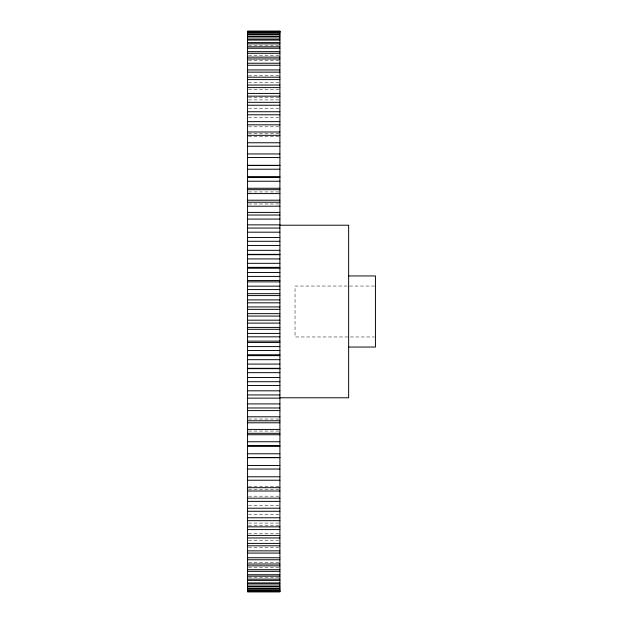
<?xml version="1.0" encoding="UTF-8"?>
<svg xmlns="http://www.w3.org/2000/svg" width="623" height="623" viewBox="0 0 623 623"><rect width="100%" height="100%" fill="white"/><g stroke="black" fill="none" stroke-linecap="round" stroke-linejoin="round"><path stroke-width="0.47" stroke-dasharray="3.12 2.34" d="M248.507 45.829L278.948 45.829M248.507 55.774L278.948 55.774M248.507 60.33L278.948 60.33M248.507 75.562L278.948 75.562M248.507 82.291L278.948 82.291M248.507 89.572L278.948 89.572M248.507 97.383L278.948 97.383M248.507 99.914L278.948 99.914M248.507 108.394L278.948 108.394M248.507 117.373L278.948 117.373M248.507 126.812L278.948 126.812M248.507 133.587L278.948 133.587M248.507 136.702L278.948 136.702M248.507 191.939L278.948 191.939M248.507 203.962L278.948 203.962M374.478 286.035L295.037 286.035L295.037 336.965L374.478 336.965M248.507 419.038L278.948 419.038M248.507 431.061L278.948 431.061M248.507 486.298L278.948 486.298M248.507 489.413L278.948 489.413M248.507 496.188L278.948 496.188M248.507 505.627L278.948 505.627M248.507 514.606L278.948 514.606M248.507 523.086L278.948 523.086M248.507 525.617L278.948 525.617M248.507 533.428L278.948 533.428M248.507 540.709L278.948 540.709M248.507 547.438L278.948 547.438M248.507 562.67L278.948 562.67M248.507 567.226L278.948 567.226M248.507 577.171L278.948 577.171"/><path stroke-width="0.93" d="M247.557 31.384L279.906 31.384M247.557 31.594L279.906 31.594M247.557 32.287L279.906 32.287M247.557 32.708L279.906 32.708M247.557 33.868L279.906 33.868M247.557 34.499L279.906 34.499M247.557 36.118L279.906 36.118M247.557 36.959L279.906 36.959M247.557 39.031L279.906 39.031M247.557 40.074L279.906 40.074M247.557 42.598L279.906 42.598M247.557 43.851L279.906 43.851M247.557 46.811L279.906 46.811M247.557 48.267L279.906 48.267M247.557 51.662L279.906 51.662M247.557 53.313L279.906 53.313M247.557 57.145L279.906 57.145M247.557 58.99L279.906 58.99M247.557 63.235L279.906 63.235M247.557 65.267L279.906 65.267M247.557 69.924L279.906 69.924M247.557 72.143L279.906 72.143M247.557 77.197L279.906 77.197M247.557 79.596L279.906 79.596M247.557 85.04L279.906 85.04M247.557 87.602L279.906 87.602M247.557 93.419L279.906 93.419M247.557 96.152L279.906 96.152M247.557 102.328L279.906 102.328M247.557 105.225L279.906 105.225M247.557 111.735L279.906 111.735M247.557 114.788L279.906 114.788M247.557 121.633L279.906 121.633M247.557 124.826L279.906 124.826M247.557 131.983L279.906 131.983M247.557 135.316L279.906 135.316M247.557 142.76L279.906 142.76M247.557 146.226L279.906 146.226M247.557 153.951L279.906 153.951M247.557 157.541L279.906 157.541M247.557 165.313L279.906 165.313M247.557 165.523L279.906 165.523M247.557 169.222L279.906 169.222M247.557 176.628L279.906 176.628M247.557 177.438L279.906 177.438M247.557 181.246L279.906 181.246M247.557 188.271L279.906 188.271M247.557 189.688L279.906 189.688M247.557 193.582L279.906 193.582M247.557 200.209L279.906 200.209M247.557 202.226L279.906 202.226M247.557 206.205L279.906 206.205M247.557 212.412L279.906 212.412M247.557 215.021L279.906 215.021M247.557 219.086L279.906 219.086M247.557 224.856L279.906 224.856M279.906 225.215L348.646 225.215L348.646 397.786L279.906 397.786M247.557 228.057L279.906 228.057M247.557 232.184L279.906 232.184M247.557 237.511L279.906 237.511M247.557 241.288L279.906 241.288M247.557 245.47L279.906 245.47M247.557 250.337L279.906 250.337M247.557 254.348L279.906 254.348M247.557 254.69L279.906 254.69M247.557 258.919L279.906 258.919M247.557 263.319L279.906 263.319M247.557 267.36L279.906 267.36M247.557 268.233L279.906 268.233M247.557 272.5L279.906 272.5M348.646 275.95L375.443 275.95L375.443 347.05L348.646 347.05M247.557 276.41L279.906 276.41M247.557 280.49L279.906 280.49M247.557 281.876L279.906 281.876M247.557 286.167L279.906 286.167M247.557 289.586L279.906 289.586M247.557 293.682L279.906 293.682M247.557 295.59L279.906 295.59M247.557 299.897L279.906 299.897M247.557 302.817L279.906 302.817M247.557 306.929L279.906 306.929M247.557 309.343L279.906 309.343M247.557 313.657L279.906 313.657M247.557 316.071L279.906 316.071M247.557 320.183L279.906 320.183M247.557 323.103L279.906 323.103M247.557 327.41L279.906 327.41M247.557 329.318L279.906 329.318M247.557 333.414L279.906 333.414M247.557 336.833L279.906 336.833M247.557 341.124L279.906 341.124M247.557 342.51L279.906 342.51M247.557 346.59L279.906 346.59M247.557 350.5L279.906 350.5M247.557 354.767L279.906 354.767M247.557 355.64L279.906 355.64M247.557 359.681L279.906 359.681M247.557 364.081L279.906 364.081M247.557 368.31L279.906 368.31M247.557 368.652L279.906 368.652M247.557 372.663L279.906 372.663M247.557 377.53L279.906 377.53M247.557 381.712L279.906 381.712M247.557 385.489L279.906 385.489M247.557 390.816L279.906 390.816M247.557 394.943L279.906 394.943M247.557 398.144L279.906 398.144M247.557 403.914L279.906 403.914M247.557 407.979L279.906 407.979M247.557 410.588L279.906 410.588M247.557 416.795L279.906 416.795M247.557 420.774L279.906 420.774M247.557 422.791L279.906 422.791M247.557 429.418L279.906 429.418M247.557 433.312L279.906 433.312M247.557 434.729L279.906 434.729M247.557 441.754L279.906 441.754M247.557 445.562L279.906 445.562M247.557 446.372L279.906 446.372M247.557 453.778L279.906 453.778M247.557 457.477L279.906 457.477M247.557 457.687L279.906 457.687M247.557 465.459L279.906 465.459M247.557 469.049L279.906 469.049M247.557 476.774L279.906 476.774M247.557 480.24L279.906 480.24M247.557 487.684L279.906 487.684M247.557 491.017L279.906 491.017M247.557 498.174L279.906 498.174M247.557 501.367L279.906 501.367M247.557 508.212L279.906 508.212M247.557 511.265L279.906 511.265M247.557 517.775L279.906 517.775M247.557 520.672L279.906 520.672M247.557 526.848L279.906 526.848M247.557 529.581L279.906 529.581M247.557 535.398L279.906 535.398M247.557 537.961L279.906 537.961M247.557 543.404L279.906 543.404M247.557 545.803L279.906 545.803M247.557 550.857L279.906 550.857M247.557 553.076L279.906 553.076M247.557 557.733L279.906 557.733M247.557 559.765L279.906 559.765M247.557 564.01L279.906 564.01M247.557 565.855L279.906 565.855M247.557 569.687L279.906 569.687M247.557 571.338L279.906 571.338M247.557 574.733L279.906 574.733M247.557 576.189L279.906 576.189M247.557 579.149L279.906 579.149M247.557 580.402L279.906 580.402M247.557 582.926L279.906 582.926M247.557 583.969L279.906 583.969M247.557 586.041L279.906 586.041M247.557 586.882L279.906 586.882M247.557 588.501L279.906 588.501M247.557 589.132L279.906 589.132M247.557 590.293L279.906 590.293M247.557 590.713L279.906 590.713M247.557 591.406L279.906 591.406M247.557 591.616L279.906 591.616M279.906 31.15L247.557 31.15L247.557 591.85L279.906 591.85L279.906 31.15"/></g></svg>
